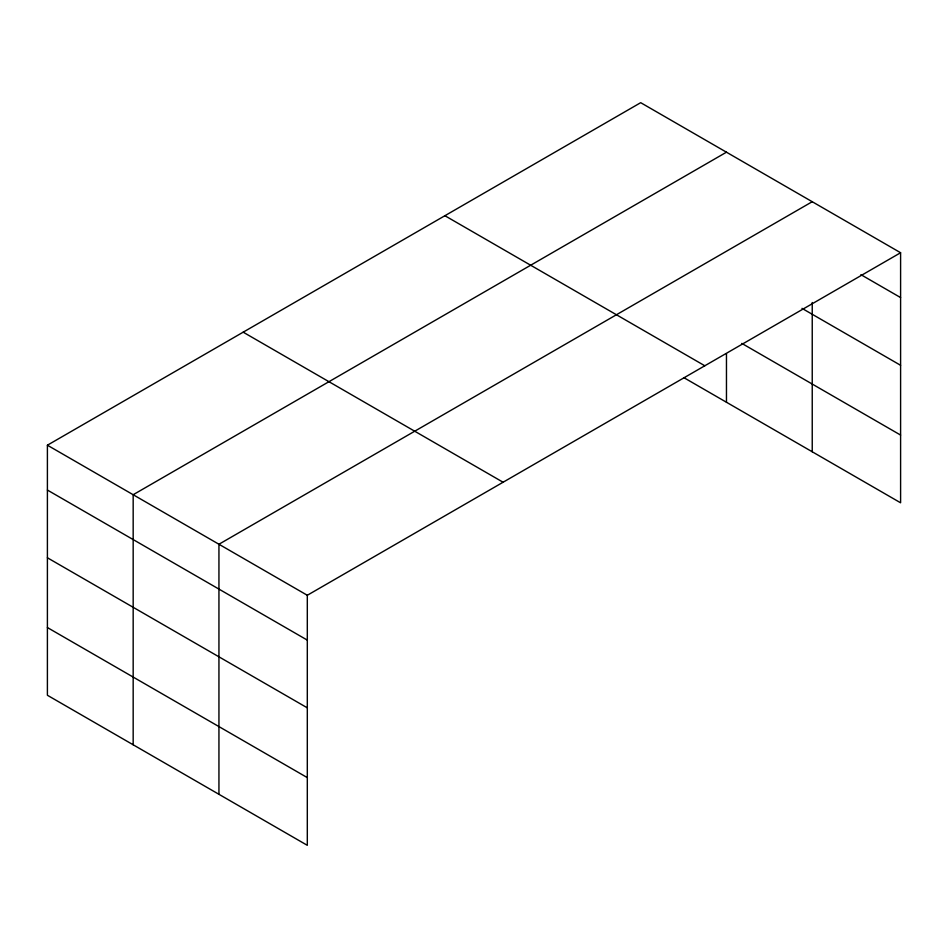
<?xml version="1.0" encoding="UTF-8"?>
<svg xmlns="http://www.w3.org/2000/svg" width="948" height="948" viewBox="0 0 948 948"><rect width="100%" height="100%" fill="white"/><g stroke="black" fill="none" stroke-linecap="round" stroke-linejoin="round"><path stroke-width="1.42" d="M900.6 252.737L640.694 102.68L47.4 445.204L47.4 695.263L307.306 845.32L307.306 595.273L900.6 252.737L900.6 502.796L684.219 377.861M726.464 152.19L133.17 494.726L133.17 744.784M812.235 201.711L218.941 544.247L218.941 794.305M860.903 274.659L900.6 297.577M801.984 308.361L900.6 365.3M741.822 343.401L900.6 435.073M444.908 215.717L704.814 365.774M243.186 332.179L503.092 482.236M47.4 445.204L307.306 595.273M47.4 490.057L307.306 640.113M47.4 557.779L307.306 707.836M47.4 627.552L307.306 777.609M812.235 302.495L812.235 451.769M726.464 353.675L726.464 402.248"/></g></svg>
